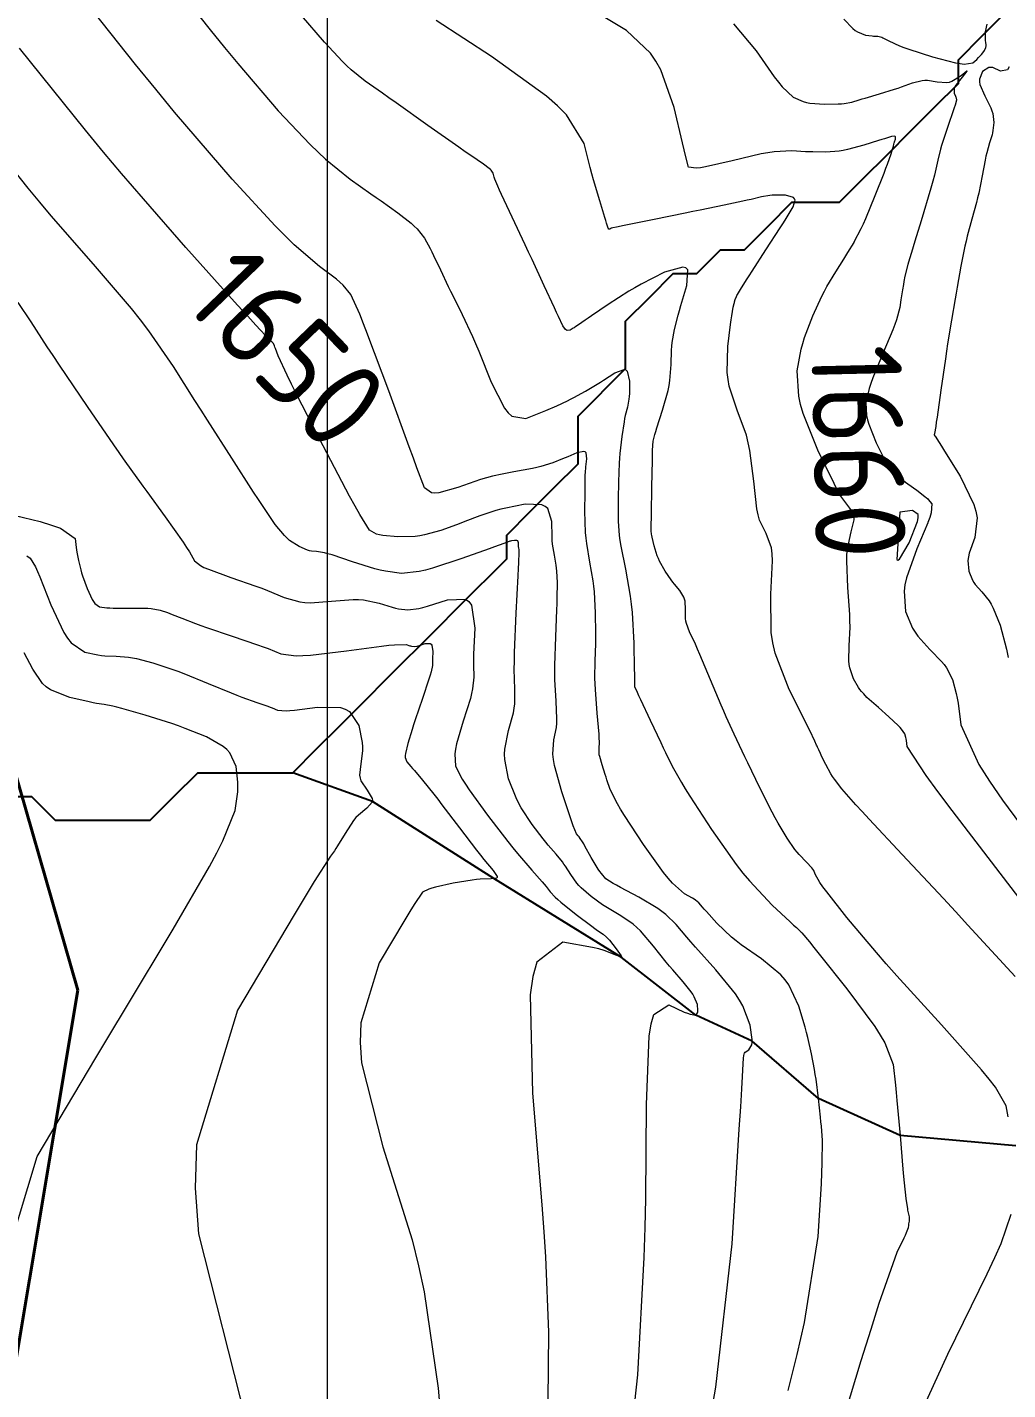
# Model space of a CAD drawing. Header units: millimetres. Extents: x 837475 to 838477, y 1189012 to 1191015.
# Drawn here: x 837663.9 to 837705.1, y 1189653.3 to 1189710.6 of the extents above; entities that cross this region are included whole.
import ezdxf

# ---------------------------------------------------------------- set-up
doc = ezdxf.new("R2010")
doc.units = ezdxf.units.MM
doc.header["$LTSCALE"] = 0.3
for name, color, linetype, lineweight in [('COORD', 253, 'Continuous', 20), ('CORREDORVIA', 94, 'Continuous', 40), ('DRENAJE', 5, 'Continuous', 25)]:
    doc.layers.add(name, color=color, linetype=linetype, lineweight=lineweight)
doc.layers.add('COTAS 10', color=7, linetype='Continuous', lineweight=9, true_color=0x6e3e2d)
doc.layers.add('COTAS INT', color=7, linetype='Continuous', lineweight=5, true_color=0x9fa19f)
doc.styles.get("Standard").update_dxf_attribs({"font": 'isocp2.shx', "bigfont": '@extfont2.shx'})

msp = doc.modelspace()

# ---------------------------------------------------------------- linework, layer by layer
at = {"layer": 'COORD'}
msp.add_line((837676.514, 1189013.872), (837676.514, 1191013.872), dxfattribs=at)
at = {"layer": 'CORREDORVIA'}
msp.add_lwpolyline([(837918.48, 1189883.493), (837925.042, 1189453.383), (837902.497, 1189217.712), (837593.191, 1189234.399), (837666.017, 1189670.117), (837623.316, 1189818.024), (837548.503, 1190011.455), (837506.88, 1190461.595), (837936.282, 1190278.252), (837938.054, 1190355.403), (837933.054, 1190517.446), (837913.685, 1190646.739), (837916.913, 1190801.892), (837910.676, 1191000.965), (838213.029, 1190992.912), (838237.174, 1190821.339), (838237.001, 1190602.875), (838240.031, 1190437.198), (838238.102, 1190145.726), (838184.199, 1189898.277), (837758.842, 1190109.914), (837918.48, 1189883.493)], dxfattribs=at)
at = {"layer": 'COTAS 10'}
for points in [[(837705.961, 1189673.538), (837702.786, 1189677.663), (837702.178, 1189678.475), (837701.687, 1189679.143), (837700.892, 1189680.362), (837700.859, 1189680.618), (837700.848, 1189680.678), (837700.837, 1189680.734), (837700.792, 1189680.9), (837700.66, 1189681.094), (837700.593, 1189681.167), (837700.514, 1189681.248), (837700.121, 1189681.615), (837699.69, 1189681.996), (837699.491, 1189682.172), (837699.203, 1189682.427), (837699.069, 1189682.571), (837698.968, 1189682.678), (837698.906, 1189682.76), (837698.845, 1189682.848), (837698.632, 1189683.212), (837698.481, 1189683.667), (837698.458, 1189683.813), (837698.443, 1189683.967), (837698.459, 1189684.593), (837698.492, 1189685.384), (837698.489, 1189685.642), (837698.48, 1189685.917), (837698.402, 1189687.05), (837698.353, 1189688.165), (837698.363, 1189688.428), (837698.383, 1189688.671), (837698.537, 1189689.385), (837698.662, 1189689.895), (837698.663, 1189690.01), (837698.649, 1189690.114), (837698.478, 1189690.393), (837698.109, 1189690.89), (837697.97, 1189691.132), (837697.817, 1189691.418), (837697.131, 1189692.826), (837696.52, 1189694.372), (837696.413, 1189694.745), (837696.333, 1189695.095), (837696.269, 1189696.16), (837696.438, 1189697.068), (837696.504, 1189697.319), (837696.579, 1189697.57), (837696.92, 1189698.474), (837697.309, 1189699.308), (837697.415, 1189699.515), (837697.519, 1189699.712), (837697.887, 1189700.334), (837698.226, 1189700.863), (837698.313, 1189701.001), (837698.396, 1189701.135), (837698.659, 1189701.567), (837698.671, 1189701.587), (837698.961, 1189702.146), (837699.054, 1189702.348), (837699.152, 1189702.57), (837699.554, 1189703.539), (837699.921, 1189704.479), (837699.999, 1189704.682), (837700.066, 1189704.86), (837700.218, 1189705.296), (837700.287, 1189705.525), (837700.301, 1189705.572), (837700.312, 1189705.612), (837700.334, 1189705.697), (837700.349, 1189705.754), (837700.355, 1189705.776), (837700.364, 1189705.801), (837700.403, 1189705.914), (837700.405, 1189706.009), (837700.39, 1189706.022), (837700.369, 1189706.031), (837700.233, 1189706.014), (837699.946, 1189705.927), (837699.828, 1189705.89), (837699.694, 1189705.849), (837699.072, 1189705.653), (837698.382, 1189705.468), (837698.205, 1189705.433), (837698.034, 1189705.405), (837697.469, 1189705.361), (837696.93, 1189705.371), (837696.777, 1189705.376), (837696.621, 1189705.382), (837696.043, 1189705.414), (837695.299, 1189705.375), (837695.038, 1189705.336), (837694.754, 1189705.285), (837693.532, 1189705), (837692.414, 1189704.739), (837692.196, 1189704.703), (837692.017, 1189704.682), (837691.701, 1189704.737), (837691.573, 1189705.216), (837691.512, 1189705.462), (837691.44, 1189705.757), (837691.091, 1189707.234), (837690.528, 1189708.826), (837690.322, 1189709.193), (837690.094, 1189709.529), (837689.087, 1189710.478), (837687.542, 1189711.405)], [(837692.558, 1189651.714), (837692.849, 1189653.409), (837693.527, 1189659.439), (837693.835, 1189664.265), (837693.893, 1189665.202), (837693.939, 1189665.964), (837694.006, 1189667.272), (837694.036, 1189667.428), (837694.058, 1189667.465), (837694.086, 1189667.499), (837694.239, 1189667.599), (837694.365, 1189667.808), (837694.376, 1189667.911), (837694.377, 1189668.034), (837694.297, 1189668.643), (837693.985, 1189669.449), (837693.84, 1189669.696), (837693.67, 1189669.954), (837692.846, 1189670.971), (837691.988, 1189671.924), (837691.797, 1189672.141), (837691.626, 1189672.338), (837691.178, 1189672.878), (837690.744, 1189673.301), (837690.582, 1189673.424), (837690.403, 1189673.549), (837689.604, 1189674.02), (837688.835, 1189674.436), (837688.674, 1189674.526), (837688.536, 1189674.605), (837688.226, 1189674.8), (837688.033, 1189675.014), (837687.968, 1189675.104), (837687.899, 1189675.208), (837687.61, 1189675.699), (837687.344, 1189676.175), (837687.29, 1189676.269), (837687.244, 1189676.348), (837687.146, 1189676.499), (837687.097, 1189676.557), (837687.081, 1189676.577), (837687.063, 1189676.599), (837686.993, 1189676.69), (837686.85, 1189677.022), (837686.788, 1189677.196), (837686.715, 1189677.404), (837686.369, 1189678.451), (837686.067, 1189679.565), (837686.023, 1189679.816), (837685.995, 1189680.042), (837686.037, 1189680.649), (837686.144, 1189681.168), (837686.157, 1189681.338), (837686.164, 1189681.52), (837686.129, 1189682.271), (837686.077, 1189683.187), (837686.073, 1189683.473), (837686.073, 1189683.773), (837686.111, 1189684.971), (837686.163, 1189686.106), (837686.173, 1189686.365), (837686.179, 1189686.601), (837686.185, 1189687.256), (837686.159, 1189687.738), (837686.146, 1189687.864), (837686.131, 1189687.988), (837686.055, 1189688.411), (837685.982, 1189688.874), (837685.969, 1189689.023), (837685.958, 1189689.181), (837685.944, 1189689.829), (837685.777, 1189690.369), (837685.67, 1189690.461), (837685.536, 1189690.526), (837684.835, 1189690.552), (837684.012, 1189690.392), (837683.801, 1189690.34), (837683.598, 1189690.286), (837682.927, 1189690.066), (837682.296, 1189689.825), (837682.118, 1189689.759), (837681.939, 1189689.692), (837681.279, 1189689.451), (837680.596, 1189689.261), (837680.401, 1189689.228), (837680.204, 1189689.202), (837679.474, 1189689.177), (837678.837, 1189689.238), (837678.7, 1189689.266), (837678.579, 1189689.299), (837678.282, 1189689.461), (837677.868, 1189690.122), (837677.674, 1189690.471), (837677.445, 1189690.892), (837676.331, 1189693.008), (837675.227, 1189695.16), (837675.005, 1189695.603), (837674.818, 1189695.98), (837674.445, 1189696.789), (837674.33, 1189697.099), (837674.306, 1189697.161), (837674.286, 1189697.214), (837674.241, 1189697.317), (837674.206, 1189697.359), (837674.192, 1189697.372), (837674.175, 1189697.386), (837674.1, 1189697.443), (837673.504, 1189698.08), (837673.159, 1189698.459), (837672.736, 1189698.927), (837670.559, 1189701.351), (837668.781, 1189703.397), (837667.854, 1189704.461), (837667.097, 1189705.362), (837666.337, 1189706.28), (837663.566, 1189709.737)], [(837662.773, 1189658.044), (837664.308, 1189663.114), (837666.775, 1189667.263), (837667.405, 1189668.32), (837668.014, 1189669.337), (837670.022, 1189672.675), (837671.554, 1189675.313), (837671.861, 1189675.888), (837672.118, 1189676.395), (837672.625, 1189677.667), (837672.74, 1189678.459), (837672.751, 1189678.664), (837672.751, 1189678.862), (837672.676, 1189679.525), (837672.401, 1189680.094), (837672.277, 1189680.234), (837672.131, 1189680.365), (837671.431, 1189680.772), (837670.526, 1189681.126), (837670.251, 1189681.225), (837669.966, 1189681.323), (837668.848, 1189681.678), (837667.861, 1189681.963), (837667.659, 1189682.017), (837667.487, 1189682.06), (837667.12, 1189682.127), (837666.798, 1189682.17), (837666.655, 1189682.199), (837666.487, 1189682.234), (837665.685, 1189682.422), (837664.863, 1189682.748), (837664.683, 1189682.871), (837664.524, 1189683.007), (837664.123, 1189683.618), (837663.754, 1189684.305)]]:
    msp.add_lwpolyline(points, dxfattribs=at)
at = {"layer": 'COTAS INT'}
for points in [[(837669.082, 1189713.661), (837671.583, 1189710.509), (837672.185, 1189709.77), (837672.746, 1189709.088), (837674.444, 1189707.105), (837675.782, 1189705.685), (837676.118, 1189705.358), (837676.437, 1189705.061), (837677.464, 1189704.225), (837678.336, 1189703.614), (837678.558, 1189703.458), (837678.772, 1189703.308), (837679.473, 1189702.813), (837680.038, 1189702.37), (837680.165, 1189702.252), (837680.28, 1189702.137), (837680.589, 1189701.74), (837680.832, 1189701.303), (837680.904, 1189701.163), (837680.979, 1189701.014), (837681.27, 1189700.406), (837681.596, 1189699.716), (837681.693, 1189699.515), (837681.794, 1189699.31), (837682.181, 1189698.534), (837682.616, 1189697.609), (837682.746, 1189697.31), (837682.88, 1189696.992), (837683.399, 1189695.69), (837683.954, 1189694.588), (837684.111, 1189694.398), (837684.269, 1189694.257), (837684.851, 1189694.16), (837685.411, 1189694.379), (837685.556, 1189694.437), (837685.695, 1189694.494), (837686.16, 1189694.691), (837686.608, 1189694.901), (837686.737, 1189694.966), (837686.868, 1189695.035), (837687.36, 1189695.308), (837687.858, 1189695.606), (837687.994, 1189695.69), (837688.129, 1189695.775), (837688.606, 1189696.086), (837688.986, 1189696.225), (837689.06, 1189696.2), (837689.12, 1189696.148), (837689.223, 1189695.735), (837689.216, 1189695.207), (837689.207, 1189695.084), (837689.195, 1189694.97), (837689.126, 1189694.64), (837689.037, 1189694.29), (837689.011, 1189694.163), (837688.986, 1189694.022), (837688.893, 1189693.408), (837688.814, 1189692.689), (837688.798, 1189692.483), (837688.784, 1189692.275), (837688.756, 1189691.497), (837688.745, 1189690.76), (837688.742, 1189690.576), (837688.74, 1189690.401), (837688.735, 1189689.845), (837688.781, 1189689.231), (837688.811, 1189689.02), (837688.848, 1189688.792), (837689.046, 1189687.819), (837689.25, 1189686.68), (837689.291, 1189686.346), (837689.326, 1189686.005), (837689.396, 1189684.707), (837689.417, 1189683.62), (837689.421, 1189683.411), (837689.424, 1189683.242), (837689.429, 1189682.965), (837689.429, 1189682.936), (837689.43, 1189682.928), (837689.433, 1189682.89), (837689.535, 1189682.647), (837689.598, 1189682.509), (837689.675, 1189682.34), (837690.081, 1189681.474), (837690.53, 1189680.528), (837690.635, 1189680.308), (837690.731, 1189680.107), (837691.007, 1189679.533), (837691.396, 1189678.849), (837691.562, 1189678.579), (837691.754, 1189678.273), (837692.66, 1189676.876), (837693.706, 1189675.398), (837693.986, 1189675.041), (837694.262, 1189674.707), (837695.223, 1189673.688), (837695.975, 1189672.986), (837696.118, 1189672.852), (837696.233, 1189672.744), (837696.416, 1189672.569), (837696.424, 1189672.559), (837696.435, 1189672.548), (837696.469, 1189672.521), (837696.785, 1189672.14), (837696.968, 1189671.911), (837697.194, 1189671.63), (837698.358, 1189670.169), (837699.531, 1189668.581), (837699.762, 1189668.22), (837699.953, 1189667.892), (837700.302, 1189666.991), (837700.399, 1189666.118), (837700.429, 1189665.808), (837700.462, 1189665.469), (837700.593, 1189663.997), (837700.717, 1189662.579), (837700.746, 1189662.273), (837700.771, 1189662.006), (837700.841, 1189661.353), (837700.89, 1189661.004), (837700.902, 1189660.927), (837700.914, 1189660.86), (837700.954, 1189660.688), (837700.98, 1189660.574), (837700.983, 1189660.542), (837700.984, 1189660.51), (837700.972, 1189660.394), (837700.952, 1189660.281), (837700.948, 1189660.252), (837700.944, 1189660.222), (837700.933, 1189660.122), (837700.856, 1189659.904), (837700.811, 1189659.8), (837700.754, 1189659.678), (837700.462, 1189659.079), (837699.707, 1189656.937), (837699.359, 1189655.842), (837698.951, 1189654.528), (837696.975, 1189647.97)], [(837695.889, 1189653.279), (837696.261, 1189654.784), (837696.569, 1189656.137), (837697.153, 1189659.753), (837697.284, 1189661.967), (837697.306, 1189662.436), (837697.322, 1189662.842), (837697.33, 1189663.791), (837697.285, 1189664.392), (837697.268, 1189664.579), (837697.249, 1189664.776), (837697.164, 1189665.562), (837697.06, 1189666.364), (837697.029, 1189666.57), (837696.998, 1189666.769), (837696.877, 1189667.431), (837696.718, 1189668.115), (837696.663, 1189668.328), (837696.602, 1189668.552), (837696.342, 1189669.445), (837695.923, 1189670.334), (837695.762, 1189670.554), (837695.583, 1189670.764), (837694.772, 1189671.428), (837693.914, 1189672.019), (837693.704, 1189672.183), (837693.507, 1189672.346), (837692.894, 1189672.932), (837692.452, 1189673.42), (837692.362, 1189673.52), (837692.286, 1189673.605), (837692.128, 1189673.789), (837691.996, 1189673.899), (837691.936, 1189673.939), (837691.867, 1189673.982), (837691.531, 1189674.17), (837691.021, 1189674.618), (837690.842, 1189674.824), (837690.646, 1189675.067), (837689.801, 1189676.242), (837689.008, 1189677.454), (837688.844, 1189677.72), (837688.705, 1189677.956), (837688.406, 1189678.557), (837688.268, 1189678.962), (837688.23, 1189679.074), (837688.193, 1189679.186), (837688.06, 1189679.591), (837687.962, 1189679.941), (837687.947, 1189680.017), (837687.937, 1189680.085), (837687.943, 1189680.257), (837687.954, 1189680.559), (837687.947, 1189680.709), (837687.936, 1189680.887), (837687.86, 1189681.77), (837687.783, 1189682.757), (837687.771, 1189683.002), (837687.763, 1189683.234), (837687.77, 1189683.968), (837687.794, 1189684.674), (837687.797, 1189684.888), (837687.798, 1189685.111), (837687.79, 1189685.982), (837687.742, 1189686.871), (837687.719, 1189687.105), (837687.69, 1189687.334), (837687.551, 1189688.115), (837687.416, 1189688.898), (837687.39, 1189689.127), (837687.37, 1189689.363), (837687.342, 1189690.259), (837687.348, 1189691.051), (837687.349, 1189691.22), (837687.351, 1189691.368), (837687.354, 1189691.72), (837687.367, 1189691.961), (837687.373, 1189692.038), (837687.381, 1189692.121), (837687.422, 1189692.456), (837687.388, 1189692.717), (837687.349, 1189692.753), (837687.297, 1189692.773), (837687.003, 1189692.712), (837686.618, 1189692.548), (837686.509, 1189692.503), (837686.399, 1189692.458), (837685.992, 1189692.299), (837685.488, 1189692.144), (837685.317, 1189692.102), (837685.132, 1189692.061), (837684.351, 1189691.917), (837683.854, 1189691.814), (837683.46, 1189691.731), (837683.207, 1189691.664), (837682.951, 1189691.589), (837682.001, 1189691.261), (837681.195, 1189691.03), (837681.029, 1189691.017), (837680.889, 1189691.026), (837680.588, 1189691.24), (837680.274, 1189692.083), (837680.125, 1189692.488), (837679.949, 1189692.967), (837679.088, 1189695.316), (837678.213, 1189697.663), (837678.198, 1189697.703), (837678.029, 1189698.14), (837677.869, 1189698.543), (837677.499, 1189699.376), (837677.172, 1189699.767), (837677.039, 1189699.891), (837676.887, 1189700.022), (837676.185, 1189700.553), (837675.119, 1189701.466), (837674.739, 1189701.839), (837674.321, 1189702.263), (837672.502, 1189704.228), (837670.087, 1189707.047), (837669.293, 1189708.01), (837668.446, 1189709.052), (837664.934, 1189713.474)], [(837705.14, 1189664.785), (837705.055, 1189665.249), (837704.606, 1189666.026), (837704.342, 1189666.368), (837704.016, 1189666.764), (837702.337, 1189668.651), (837700.463, 1189670.711), (837700.015, 1189671.215), (837699.598, 1189671.692), (837698.35, 1189673.176), (837697.51, 1189674.244), (837697.35, 1189674.458), (837697.222, 1189674.638), (837697.021, 1189674.99), (837696.968, 1189675.143), (837696.933, 1189675.196), (837696.888, 1189675.253), (837696.653, 1189675.498), (837696.35, 1189675.819), (837696.263, 1189675.924), (837696.175, 1189676.036), (837695.845, 1189676.502), (837695.463, 1189677.14), (837695.342, 1189677.361), (837695.214, 1189677.601), (837694.696, 1189678.629), (837694.188, 1189679.676), (837694.066, 1189679.929), (837693.952, 1189680.164), (837693.611, 1189680.88), (837693.283, 1189681.605), (837693.177, 1189681.847), (837693.065, 1189682.106), (837692.175, 1189684.231), (837692.077, 1189684.459), (837691.988, 1189684.661), (837691.745, 1189685.18), (837691.608, 1189685.538), (837691.585, 1189685.64), (837691.569, 1189685.742), (837691.565, 1189686.12), (837691.554, 1189686.476), (837691.533, 1189686.565), (837691.505, 1189686.649), (837691.337, 1189686.919), (837691.11, 1189687.192), (837691.043, 1189687.279), (837690.975, 1189687.371), (837690.717, 1189687.743), (837690.483, 1189688.151), (837690.43, 1189688.266), (837690.382, 1189688.381), (837690.251, 1189688.804), (837690.173, 1189689.16), (837690.159, 1189689.233), (837690.147, 1189689.296), (837690.128, 1189689.43), (837690.133, 1189689.751), (837690.135, 1189689.932), (837690.139, 1189690.151), (837690.157, 1189691.275), (837690.178, 1189692.412), (837690.184, 1189692.64), (837690.189, 1189692.831), (837690.208, 1189693.206), (837690.279, 1189693.485), (837690.318, 1189693.614), (837690.366, 1189693.765), (837690.606, 1189694.502), (837690.84, 1189695.335), (837690.884, 1189695.548), (837690.918, 1189695.754), (837690.964, 1189696.431), (837690.978, 1189697.038), (837690.991, 1189697.199), (837691.009, 1189697.358), (837691.107, 1189697.904), (837691.264, 1189698.509), (837691.319, 1189698.704), (837691.378, 1189698.911), (837691.633, 1189699.759), (837691.663, 1189700.408), (837691.58, 1189700.49), (837691.458, 1189700.528), (837690.69, 1189700.314), (837689.703, 1189699.807), (837689.443, 1189699.661), (837689.189, 1189699.512), (837688.319, 1189698.955), (837687.621, 1189698.475), (837687.475, 1189698.375), (837687.35, 1189698.289), (837687.068, 1189698.097), (837686.924, 1189698.003), (837686.885, 1189697.978), (837686.848, 1189697.955), (837686.718, 1189697.876), (837686.595, 1189697.86), (837686.562, 1189697.876), (837686.529, 1189697.9), (837686.416, 1189698.061), (837686.229, 1189698.45), (837686.149, 1189698.618), (837686.058, 1189698.813), (837685.63, 1189699.735), (837685.116, 1189700.843), (837684.971, 1189701.155), (837684.824, 1189701.469), (837684.283, 1189702.622), (837683.836, 1189703.578), (837683.749, 1189703.768), (837683.677, 1189703.926), (837683.548, 1189704.225), (837683.521, 1189704.316), (837683.507, 1189704.37), (837683.481, 1189704.474), (837683.404, 1189704.598), (837683.364, 1189704.638), (837683.317, 1189704.68), (837683.078, 1189704.851), (837682.543, 1189705.216), (837682.309, 1189705.379), (837682.036, 1189705.57), (837680.739, 1189706.485), (837679.396, 1189707.435), (837679.094, 1189707.648), (837678.823, 1189707.839), (837678.099, 1189708.348), (837677.516, 1189708.822), (837677.335, 1189708.991), (837677.145, 1189709.176), (837676.386, 1189709.981), (837675.423, 1189711.106)], [(837705.435, 1189670.689), (837703.451, 1189672.851), (837702.93, 1189673.415), (837702.421, 1189673.964), (837700.688, 1189675.819), (837699.293, 1189677.311), (837698.997, 1189677.632), (837698.741, 1189677.911), (837698.144, 1189678.586), (837697.834, 1189678.992), (837697.758, 1189679.103), (837697.688, 1189679.212), (837697.471, 1189679.602), (837697.311, 1189679.93), (837697.277, 1189680), (837697.247, 1189680.063), (837697.173, 1189680.216), (837697.121, 1189680.332), (837697.104, 1189680.37), (837697.086, 1189680.412), (837697.013, 1189680.586), (837696.799, 1189681.035), (837696.691, 1189681.25), (837696.563, 1189681.505), (837695.927, 1189682.754), (837695.34, 1189684.286), (837695.242, 1189684.72), (837695.173, 1189685.158), (837695.157, 1189686.774), (837695.229, 1189688.165), (837695.215, 1189688.461), (837695.186, 1189688.718), (837694.962, 1189689.325), (837694.688, 1189689.877), (837694.628, 1189690.1), (837694.575, 1189690.354), (837694.441, 1189691.521), (837694.281, 1189692.811), (837694.211, 1189693.141), (837694.131, 1189693.459), (837693.75, 1189694.512), (837693.413, 1189695.516), (837693.361, 1189695.804), (837693.327, 1189696.096), (837693.349, 1189697.186), (837693.469, 1189698.119), (837693.496, 1189698.313), (837693.519, 1189698.478), (837693.58, 1189698.839), (837693.619, 1189698.998), (837693.629, 1189699.035), (837693.638, 1189699.07), (837693.667, 1189699.17), (837693.715, 1189699.283), (837693.737, 1189699.326), (837693.762, 1189699.373), (837693.883, 1189699.583), (837694.136, 1189699.987), (837694.244, 1189700.156), (837694.368, 1189700.349), (837694.955, 1189701.255), (837695.554, 1189702.182), (837695.686, 1189702.389), (837695.803, 1189702.574), (837696.105, 1189703.062), (837696.18, 1189703.348), (837696.154, 1189703.405), (837696.107, 1189703.453), (837695.771, 1189703.546), (837695.331, 1189703.555), (837695.22, 1189703.549), (837695.112, 1189703.54), (837694.762, 1189703.478), (837694.326, 1189703.373), (837694.165, 1189703.337), (837693.986, 1189703.297), (837693.195, 1189703.131), (837692.194, 1189702.925), (837691.883, 1189702.862), (837691.557, 1189702.796), (837690.259, 1189702.533), (837689.133, 1189702.305), (837688.915, 1189702.26), (837688.739, 1189702.223), (837688.444, 1189702.158), (837688.418, 1189702.144), (837688.411, 1189702.14), (837688.405, 1189702.136), (837688.382, 1189702.122), (837688.36, 1189702.12), (837688.354, 1189702.123), (837688.348, 1189702.129), (837688.325, 1189702.165), (837688.255, 1189702.37), (837688.22, 1189702.482), (837688.177, 1189702.618), (837687.962, 1189703.308), (837687.704, 1189704.195), (837687.633, 1189704.454), (837687.564, 1189704.72), (837687.315, 1189705.73), (837686.568, 1189706.93), (837686.183, 1189707.315), (837685.721, 1189707.723), (837683.413, 1189709.386), (837681.081, 1189710.895)], [(837693.593, 1189710.761), (837694.538, 1189709.621), (837695.302, 1189708.533), (837695.479, 1189708.306), (837695.64, 1189708.111), (837696.099, 1189707.673), (837696.519, 1189707.488), (837696.657, 1189707.452), (837696.804, 1189707.424), (837697.414, 1189707.377), (837697.998, 1189707.389), (837698.129, 1189707.397), (837698.247, 1189707.408), (837698.562, 1189707.465), (837698.88, 1189707.562), (837698.999, 1189707.598), (837699.132, 1189707.638), (837699.728, 1189707.812), (837700.358, 1189708.004), (837700.514, 1189708.055), (837700.661, 1189708.104), (837701.122, 1189708.273), (837701.529, 1189708.378), (837701.641, 1189708.388), (837701.753, 1189708.389), (837702.159, 1189708.321), (837702.559, 1189708.287), (837702.668, 1189708.309), (837702.777, 1189708.345), (837703.162, 1189708.589), (837703.4, 1189708.78), (837703.415, 1189708.784), (837703.409, 1189708.766), (837703.203, 1189708.521), (837702.94, 1189708.183), (837702.897, 1189708.106), (837702.867, 1189708.036), (837702.866, 1189707.846), (837702.932, 1189707.714), (837702.945, 1189707.681), (837702.954, 1189707.65), (837702.967, 1189707.551), (837702.91, 1189707.334), (837702.876, 1189707.228), (837702.835, 1189707.103), (837702.618, 1189706.485), (837702.388, 1189705.808), (837702.339, 1189705.645), (837702.295, 1189705.493), (837702.189, 1189705.03), (837702.039, 1189704.4), (837701.968, 1189704.142), (837701.885, 1189703.847), (837701.477, 1189702.478), (837701.22, 1189701.622), (837701.075, 1189701.143), (837700.995, 1189700.869), (837700.928, 1189700.637), (837700.8, 1189700.143), (837700.76, 1189699.919), (837700.738, 1189699.795), (837700.7, 1189699.568), (837700.659, 1189699.315), (837700.647, 1189699.236), (837700.634, 1189699.153), (837700.586, 1189698.821), (837700.447, 1189698.307), (837700.376, 1189698.11), (837700.292, 1189697.888), (837699.873, 1189696.888), (837699.453, 1189695.867), (837699.368, 1189695.633), (837699.296, 1189695.419), (837699.151, 1189694.823), (837699.183, 1189694.285), (837699.223, 1189694.109), (837699.277, 1189693.92), (837699.586, 1189693.14), (837699.959, 1189692.408), (837700.053, 1189692.251), (837700.144, 1189692.113), (837700.441, 1189691.778), (837700.737, 1189691.554), (837700.828, 1189691.487), (837700.923, 1189691.417), (837701.298, 1189691.145), (837701.639, 1189690.882), (837701.713, 1189690.819), (837701.742, 1189690.792), (837701.777, 1189690.758), (837701.935, 1189690.573), (837701.898, 1189690.184), (837701.84, 1189689.995), (837701.764, 1189689.78), (837701.761, 1189689.772), (837701.3, 1189688.674), (837700.864, 1189687.463), (837700.801, 1189687.168), (837700.762, 1189686.891), (837700.826, 1189686.038), (837701.12, 1189685.345), (837701.226, 1189685.169), (837701.342, 1189685), (837701.847, 1189684.448), (837701.88, 1189684.415), (837702.341, 1189683.944), (837702.451, 1189683.807), (837702.548, 1189683.669), (837702.798, 1189683.18), (837702.957, 1189682.593), (837702.996, 1189682.395), (837703.033, 1189682.181), (837703.151, 1189681.28), (837703.911, 1189679.605), (837704.353, 1189678.904), (837704.896, 1189678.099), (837707.694, 1189674.335)], [(837698.227, 1189710.96), (837698.605, 1189710.564), (837698.705, 1189710.485), (837698.804, 1189710.418), (837699.144, 1189710.285), (837699.423, 1189710.249), (837699.483, 1189710.243), (837699.535, 1189710.239), (837699.66, 1189710.24), (837699.776, 1189710.217), (837699.823, 1189710.199), (837699.875, 1189710.174), (837700.116, 1189710.042), (837700.569, 1189709.838), (837700.756, 1189709.768), (837700.969, 1189709.693), (837701.959, 1189709.376), (837702.927, 1189709.121), (837703.126, 1189709.085), (837703.296, 1189709.063), (837703.659, 1189709.113), (837703.817, 1189709.258), (837703.896, 1189709.337), (837704.021, 1189709.475), (837704.118, 1189709.601), (837704.139, 1189709.632), (837704.156, 1189709.662), (837704.197, 1189709.758), (837704.212, 1189709.84), (837704.214, 1189709.862), (837704.214, 1189709.884), (837704.207, 1189709.957), (837704.194, 1189710.07), (837704.192, 1189710.117), (837704.189, 1189710.17), (837704.183, 1189710.416), (837704.252, 1189710.751)], [(837705.18, 1189708.952), (837705.115, 1189708.823), (837704.818, 1189708.763), (837704.491, 1189708.921), (837704.407, 1189708.928), (837704.327, 1189708.919), (837704.065, 1189708.755), (837703.932, 1189708.434), (837703.934, 1189708.326), (837703.953, 1189708.21), (837704.16, 1189707.725), (837704.412, 1189707.226), (837704.458, 1189707.102), (837704.494, 1189706.984), (837704.541, 1189706.609), (837704.503, 1189706.274), (837704.485, 1189706.181), (837704.464, 1189706.088), (837704.362, 1189705.75), (837704.239, 1189705.332), (837704.205, 1189705.188), (837704.17, 1189705.031), (837704.044, 1189704.364), (837703.901, 1189703.632), (837703.856, 1189703.434), (837703.809, 1189703.238), (837703.618, 1189702.549), (837703.421, 1189701.834), (837703.37, 1189701.622), (837703.321, 1189701.404), (837703.153, 1189700.565), (837702.996, 1189699.682), (837702.953, 1189699.437), (837702.911, 1189699.191), (837702.757, 1189698.298), (837702.596, 1189697.301), (837702.548, 1189696.989), (837702.499, 1189696.662), (837702.311, 1189695.354), (837702.151, 1189694.217), (837702.119, 1189693.998), (837702.093, 1189693.821), (837702.047, 1189693.527), (837702.038, 1189693.507), (837702.037, 1189693.503), (837702.035, 1189693.498), (837702.032, 1189693.487), (837702.033, 1189693.476), (837702.034, 1189693.473), (837702.035, 1189693.469), (837702.041, 1189693.454), (837702.048, 1189693.439), (837702.05, 1189693.436), (837702.052, 1189693.434), (837702.058, 1189693.427), (837702.063, 1189693.423), (837702.065, 1189693.421), (837702.067, 1189693.42), (837702.074, 1189693.415), (837702.239, 1189693.154), (837702.34, 1189692.991), (837702.465, 1189692.79), (837703.117, 1189691.736), (837703.704, 1189690.543), (837703.788, 1189690.254), (837703.838, 1189689.983), (837703.738, 1189689.151), (837703.503, 1189688.498), (837703.469, 1189688.339), (837703.448, 1189688.19), (837703.482, 1189687.73), (837703.641, 1189687.357), (837703.698, 1189687.262), (837703.76, 1189687.171), (837704.033, 1189686.873), (837704.339, 1189686.489), (837704.423, 1189686.345), (837704.506, 1189686.183), (837704.804, 1189685.459), (837705.076, 1189684.452), (837705.144, 1189684.112)], [(837689.005, 1189648.761), (837689.565, 1189653.939), (837689.827, 1189658.869), (837689.872, 1189660.125), (837689.906, 1189661.334), (837689.93, 1189665.309), (837690.041, 1189668.183), (837690.13, 1189668.698), (837690.244, 1189669.091), (837690.864, 1189669.496), (837691.516, 1189669.193), (837691.65, 1189669.139), (837691.763, 1189669.098), (837692.006, 1189669.059), (837692.082, 1189669.156), (837692.092, 1189669.2), (837692.096, 1189669.253), (837692.069, 1189669.506), (837691.941, 1189669.838), (837691.881, 1189669.94), (837691.811, 1189670.046), (837691.472, 1189670.465), (837691.033, 1189670.967), (837690.901, 1189671.126), (837690.763, 1189671.293), (837690.228, 1189671.967), (837689.673, 1189672.607), (837689.523, 1189672.752), (837689.375, 1189672.884), (837688.856, 1189673.243), (837688.355, 1189673.531), (837688.219, 1189673.617), (837688.084, 1189673.706), (837687.602, 1189674.051), (837687.182, 1189674.413), (837687.084, 1189674.513), (837686.995, 1189674.614), (837686.742, 1189674.975), (837686.527, 1189675.325), (837686.461, 1189675.419), (837686.393, 1189675.511), (837686.127, 1189675.829), (837685.801, 1189676.208), (837685.695, 1189676.338), (837685.582, 1189676.479), (837685.121, 1189677.079), (837684.662, 1189677.781), (837684.551, 1189677.987), (837684.448, 1189678.197), (837684.134, 1189678.995), (837683.971, 1189679.813), (837683.963, 1189680.035), (837683.97, 1189680.256), (837684.131, 1189681.041), (837684.334, 1189681.777), (837684.367, 1189681.968), (837684.391, 1189682.152), (837684.398, 1189682.772), (837684.371, 1189683.617), (837684.375, 1189683.944), (837684.383, 1189684.312), (837684.453, 1189685.974), (837684.533, 1189687.538), (837684.548, 1189687.843), (837684.561, 1189688.092), (837684.579, 1189688.531), (837684.575, 1189688.604), (837684.571, 1189688.642), (837684.559, 1189688.707), (837684.548, 1189688.777), (837684.546, 1189688.8), (837684.544, 1189688.824), (837684.542, 1189688.923), (837684.517, 1189689.006), (837684.5, 1189689.019), (837684.48, 1189689.029), (837684.373, 1189689.033), (837684.248, 1189689.009), (837684.215, 1189689.001), (837684.184, 1189688.993), (837684.082, 1189688.959), (837683.731, 1189688.83), (837683.543, 1189688.762), (837683.316, 1189688.68), (837682.169, 1189688.264), (837680.925, 1189687.86), (837680.637, 1189687.785), (837680.373, 1189687.726), (837679.624, 1189687.644), (837678.95, 1189687.733), (837678.734, 1189687.781), (837678.504, 1189687.839), (837677.567, 1189688.133), (837676.713, 1189688.418), (837676.536, 1189688.47), (837676.384, 1189688.511), (837676.05, 1189688.562), (837675.837, 1189688.579), (837675.761, 1189688.598), (837675.679, 1189688.624), (837675.322, 1189688.771), (837674.923, 1189689.028), (837674.814, 1189689.124), (837674.706, 1189689.231), (837674.32, 1189689.703), (837673.807, 1189690.461), (837673.619, 1189690.747), (837673.41, 1189691.065), (837672.488, 1189692.492), (837671.472, 1189694.083), (837671.204, 1189694.505), (837670.942, 1189694.919), (837670.044, 1189696.348), (837669.003, 1189697.846), (837668.651, 1189698.303), (837668.271, 1189698.779), (837666.67, 1189700.65), (837664.899, 1189702.681), (837664.413, 1189703.258), (837663.929, 1189703.841), (837662.197, 1189705.999)], [(837663.485, 1189699.042), (837664.033, 1189698.228), (837664.712, 1189697.178), (837664.957, 1189696.809), (837665.227, 1189696.406), (837666.407, 1189694.67), (837667.515, 1189693.057), (837667.74, 1189692.732), (837667.928, 1189692.459), (837668.312, 1189691.916), (837668.614, 1189691.504), (837668.752, 1189691.314), (837668.913, 1189691.092), (837669.689, 1189690.019), (837670.442, 1189688.954), (837670.589, 1189688.737), (837670.709, 1189688.554), (837670.917, 1189688.174), (837671.172, 1189687.971), (837671.321, 1189687.898), (837671.504, 1189687.819), (837672.451, 1189687.476), (837673.505, 1189687.112), (837673.756, 1189687.019), (837673.99, 1189686.929), (837674.687, 1189686.634), (837675.347, 1189686.444), (837675.558, 1189686.42), (837675.78, 1189686.409), (837676.683, 1189686.473), (837677.588, 1189686.549), (837677.812, 1189686.545), (837678.024, 1189686.531), (837678.694, 1189686.391), (837679.239, 1189686.22), (837679.372, 1189686.186), (837679.498, 1189686.158), (837679.89, 1189686.107), (837680.355, 1189686.165), (837680.527, 1189686.206), (837680.717, 1189686.258), (837681.561, 1189686.537), (837682.325, 1189686.566), (837682.465, 1189686.462), (837682.574, 1189686.308), (837682.709, 1189685.344), (837682.662, 1189684.246), (837682.656, 1189684.007), (837682.653, 1189683.797), (837682.666, 1189683.273), (837682.619, 1189682.785), (837682.577, 1189682.597), (837682.523, 1189682.386), (837682.226, 1189681.433), (837681.945, 1189680.471), (837681.902, 1189680.255), (837681.875, 1189680.06), (837681.899, 1189679.538), (837682.181, 1189678.989), (837682.315, 1189678.778), (837682.473, 1189678.54), (837683.248, 1189677.468), (837684.101, 1189676.36), (837684.309, 1189676.099), (837684.504, 1189675.859), (837685.107, 1189675.159), (837685.542, 1189674.673), (837685.632, 1189674.568), (837685.709, 1189674.476), (837685.874, 1189674.251), (837686.091, 1189674.019), (837686.2, 1189673.923), (837686.331, 1189673.813), (837686.979, 1189673.301), (837687.631, 1189672.807), (837687.764, 1189672.708), (837687.876, 1189672.626), (837688.109, 1189672.466), (837688.253, 1189672.341), (837688.309, 1189672.281), (837688.371, 1189672.209), (837688.656, 1189671.858), (837688.861, 1189671.556), (837688.874, 1189671.517), (837688.868, 1189671.496), (837688.688, 1189671.577), (837688.154, 1189671.787), (837687.924, 1189671.846), (837687.66, 1189671.906), (837686.412, 1189672.129), (837685.318, 1189671.294), (837685.151, 1189670.687), (837685.043, 1189669.918), (837685.14, 1189665.782), (837685.535, 1189661.077), (837685.613, 1189659.948), (837685.678, 1189658.895), (837685.803, 1189655.723), (837685.787, 1189652.831)], [(837661.966, 1189690.42), (837664.43, 1189689.824), (837664.903, 1189689.678), (837665.285, 1189689.54), (837665.91, 1189689.109), (837665.95, 1189688.736), (837665.963, 1189688.635), (837665.978, 1189688.535), (837666.04, 1189688.18), (837666.137, 1189687.789), (837666.174, 1189687.665), (837666.216, 1189687.536), (837666.401, 1189687.013), (837666.612, 1189686.549), (837666.67, 1189686.457), (837666.726, 1189686.379), (837666.927, 1189686.23), (837667.234, 1189686.194), (837667.358, 1189686.188), (837667.499, 1189686.185), (837668.147, 1189686.187), (837668.812, 1189686.182), (837668.964, 1189686.174), (837669.101, 1189686.163), (837669.479, 1189686.097), (837669.792, 1189685.993), (837669.888, 1189685.958), (837669.988, 1189685.92), (837670.384, 1189685.759), (837670.966, 1189685.535), (837671.183, 1189685.457), (837671.425, 1189685.372), (837672.502, 1189685.007), (837673.569, 1189684.644), (837673.804, 1189684.56), (837674.013, 1189684.482), (837674.553, 1189684.263), (837675.201, 1189684.177), (837675.48, 1189684.183), (837675.801, 1189684.203), (837677.316, 1189684.384), (837678.792, 1189684.587), (837679.088, 1189684.62), (837679.335, 1189684.644), (837679.821, 1189684.649), (837679.973, 1189684.601), (837680.011, 1189684.592), (837680.046, 1189684.584), (837680.156, 1189684.57), (837680.287, 1189684.586), (837680.335, 1189684.597), (837680.388, 1189684.612), (837680.625, 1189684.69), (837680.839, 1189684.698), (837680.879, 1189684.669), (837680.909, 1189684.626), (837680.947, 1189684.356), (837680.934, 1189684.047), (837680.932, 1189683.98), (837680.931, 1189683.921), (837680.935, 1189683.775), (837680.876, 1189683.503), (837680.835, 1189683.365), (837680.783, 1189683.2), (837680.51, 1189682.378), (837680.206, 1189681.48), (837680.135, 1189681.267), (837680.071, 1189681.07), (837679.888, 1189680.486), (837679.795, 1189680.073), (837679.787, 1189679.984), (837679.787, 1189679.905), (837679.854, 1189679.711), (837680.026, 1189679.519), (837680.093, 1189679.441), (837680.168, 1189679.353), (837680.509, 1189678.946), (837680.988, 1189678.35), (837681.15, 1189678.142), (837681.325, 1189677.915), (837682.064, 1189676.943), (837682.782, 1189676.003), (837682.944, 1189675.796), (837683.09, 1189675.613), (837683.484, 1189675.146), (837683.647, 1189674.9), (837683.648, 1189674.856), (837683.629, 1189674.822), (837683.401, 1189674.789), (837682.941, 1189674.782), (837682.776, 1189674.766), (837682.594, 1189674.743), (837681.803, 1189674.608), (837681.058, 1189674.444), (837680.906, 1189674.403), (837680.777, 1189674.364), (837680.509, 1189674.238), (837680.16, 1189673.714), (837679.98, 1189673.423), (837679.765, 1189673.069), (837678.687, 1189671.267), (837677.914, 1189668.733), (837677.89, 1189667.917), (837677.949, 1189667.052), (837678.847, 1189663.519), (837680.077, 1189659.618), (837680.344, 1189658.522), (837680.579, 1189657.419), (837681.165, 1189653.377), (837681.473, 1189649.77)], [(837700.58, 1189690.214), (837700.453, 1189688.225), (837700.502, 1189688.2), (837700.571, 1189688.24), (837700.978, 1189688.932), (837701.324, 1189689.82), (837701.354, 1189689.985), (837701.355, 1189690.114), (837701.119, 1189690.287), (837700.58, 1189690.214)], [(837663.873, 1189688.377), (837664.01, 1189688.288), (837664.229, 1189687.92), (837664.317, 1189687.727), (837664.417, 1189687.494), (837664.879, 1189686.326), (837665.427, 1189685.153), (837665.581, 1189684.916), (837665.736, 1189684.719), (837666.306, 1189684.326), (837666.861, 1189684.214), (837667.006, 1189684.194), (837667.149, 1189684.177), (837667.633, 1189684.157), (837668.149, 1189684.121), (837668.311, 1189684.095), (837668.481, 1189684.063), (837669.164, 1189683.887), (837669.968, 1189683.62), (837670.216, 1189683.529), (837670.473, 1189683.431), (837671.492, 1189683.018), (837672.469, 1189682.613), (837672.701, 1189682.521), (837672.916, 1189682.438), (837673.55, 1189682.208), (837674.002, 1189682.054), (837674.101, 1189682.018), (837674.19, 1189681.985), (837674.419, 1189681.893), (837674.77, 1189681.867), (837674.937, 1189681.877), (837675.133, 1189681.895), (837676.092, 1189682.018), (837677.061, 1189682.004), (837677.264, 1189681.935), (837677.439, 1189681.837), (837677.833, 1189681.245), (837677.972, 1189680.524), (837677.986, 1189680.344), (837677.99, 1189680.173), (837677.912, 1189679.626), (837677.864, 1189679.157), (837677.886, 1189679.036), (837677.923, 1189678.918), (837678.182, 1189678.519), (837678.399, 1189678.176), (837678.409, 1189678.093), (837678.398, 1189678.014), (837678.175, 1189677.771), (837677.812, 1189677.479), (837677.712, 1189677.37), (837677.612, 1189677.248), (837677.253, 1189676.704), (837676.94, 1189676.178), (837676.87, 1189676.067), (837676.807, 1189675.97), (837676.636, 1189675.749), (837675.961, 1189674.681), (837675.581, 1189674.052), (837675.115, 1189673.278), (837672.734, 1189669.276), (837671.005, 1189663.612), (837670.952, 1189661.79), (837671.083, 1189659.858), (837673.091, 1189651.961)], [(837700.721, 1189650.694), (837702.61, 1189654.797), (837704.262, 1189658.18), (837704.581, 1189658.872), (837704.84, 1189659.458), (837705.273, 1189660.692)]]:
    msp.add_lwpolyline(points, dxfattribs=at)
at = {"layer": 'DRENAJE'}
for p, q in [((837678.404, 1189678.053), (837675.056, 1189679.261)), ((837683.515, 1189674.806), (837678.404, 1189678.053)), ((837688.868, 1189671.496), (837683.515, 1189674.806)), ((837692.006, 1189669.059), (837688.868, 1189671.496)), ((837694.377, 1189667.972), (837692.006, 1189669.059)), ((837697.164, 1189665.562), (837694.377, 1189667.972)), ((837700.593, 1189663.997), (837697.164, 1189665.562)), ((837705.465, 1189663.567), (837700.593, 1189663.997))]:
    msp.add_line(p, q, dxfattribs=at)
msp.add_polyline3d([(837660.061, 1189678.261, 0), (837664.06, 1189678.261, 0), (837665.06, 1189677.261, 0), (837669.058, 1189677.261, 0), (837670.058, 1189678.261, 0), (837671.058, 1189679.261, 0), (837675.056, 1189679.261, 0), (837676.056, 1189680.26, 0), (837677.056, 1189681.26, 0), (837678.055, 1189682.26, 0), (837679.055, 1189683.259, 0), (837681.054, 1189685.259, 0), (837682.054, 1189686.258, 0), (837684.053, 1189688.258, 0), (837684.053, 1189689.257, 0), (837685.053, 1189690.257, 0), (837686.053, 1189691.257, 0), (837687.052, 1189692.256, 0), (837687.052, 1189694.256, 0), (837689.052, 1189696.255, 0), (837689.052, 1189698.254, 0), (837690.051, 1189699.254, 0), (837691.051, 1189700.254, 0), (837692.051, 1189700.254, 0), (837693.05, 1189701.253, 0), (837694.05, 1189701.253, 0), (837695.05, 1189702.253, 0), (837696.049, 1189703.253, 0), (837698.049, 1189703.253, 0), (837699.048, 1189704.252, 0), (837700.048, 1189705.252, 0), (837701.048, 1189706.252, 0), (837702.047, 1189707.251, 0), (837703.047, 1189708.251, 0), (837703.047, 1189709.251, 0), (837704.047, 1189710.25, 0), (837705.046, 1189711.25, 0)], dxfattribs=at)

# ---------------------------------------------------------------- texts
at = {"layer": 'COTAS 10', "char_height": 3.8, "attachment_point": 7}
for s, insert, rotation in [('1650', (837670.322, 1189699.047), 313.84113), ('1660', (837696.845, 1189697.214), 271.31448)]:
    msp.add_mtext(s, dxfattribs=dict(at, insert=insert, rotation=rotation))

doc.saveas('drawing.dxf')
